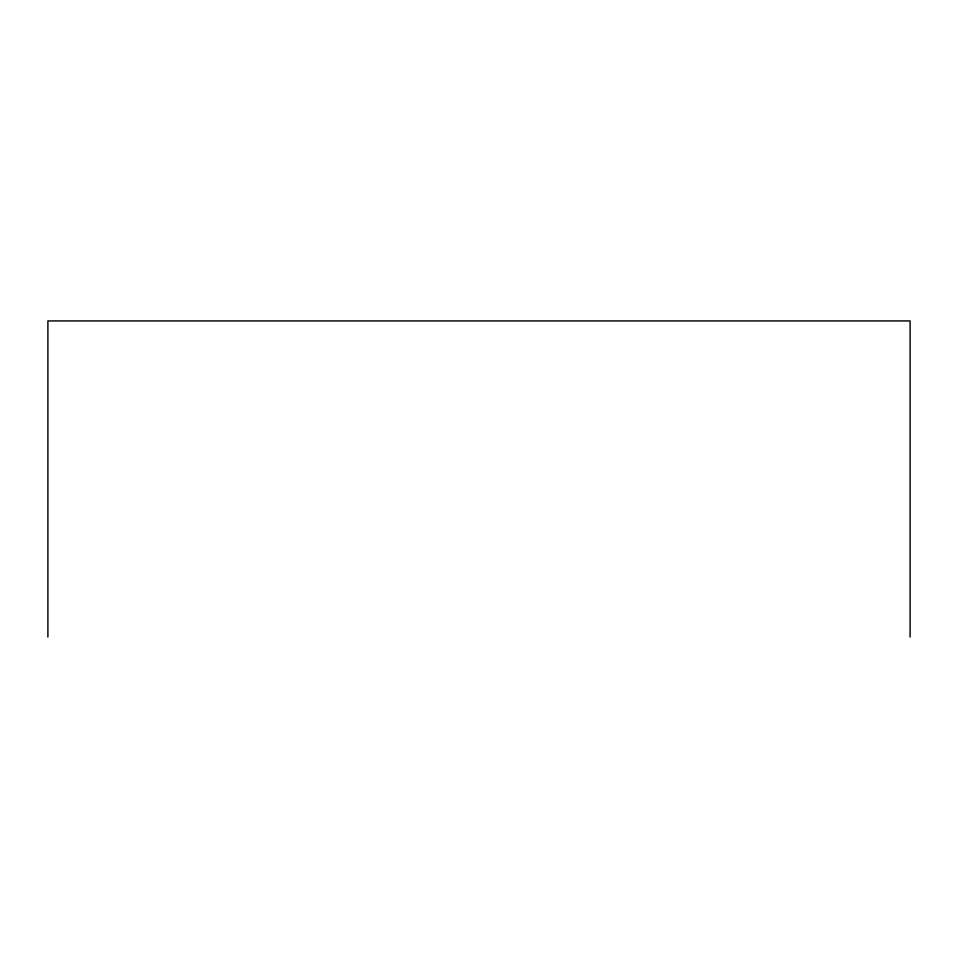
<?xml version="1.0" encoding="UTF-8"?>
<svg xmlns="http://www.w3.org/2000/svg" width="958" height="958" viewBox="0 0 958 958"><rect width="100%" height="100%" fill="white"/><g stroke="black" fill="none" stroke-linecap="round" stroke-linejoin="round"><path stroke-width="1.44" d="M910.1 637.07L910.1 320.93L47.9 320.93L47.9 637.07"/></g></svg>
